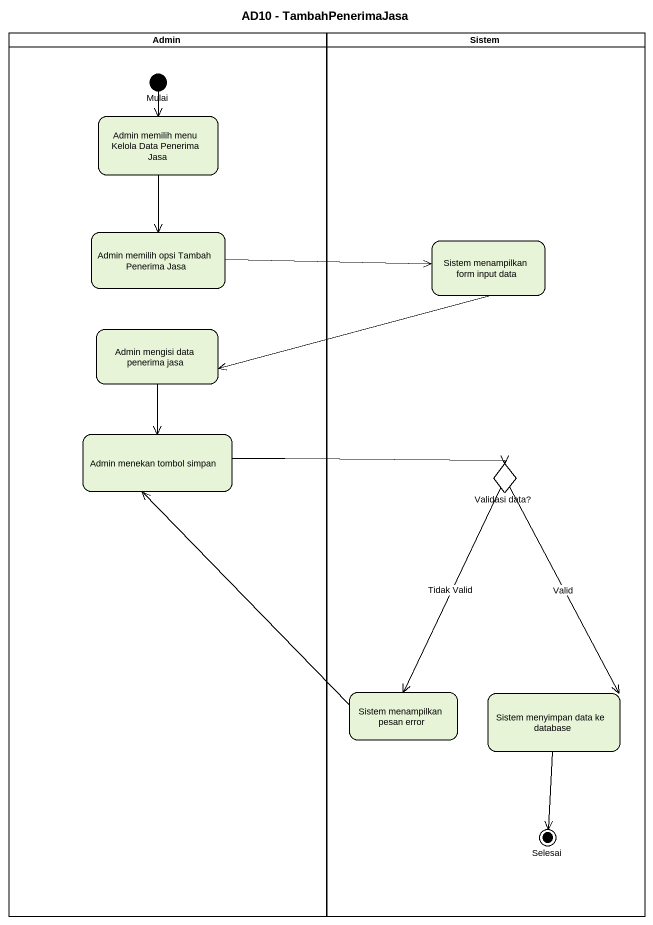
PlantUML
@startuml
title AD10 - TambahPenerimaJasa
hide empty description
state Admin <<partition>> {
  state Mulai <<start>>
  state "Admin memilih menu Kelola Data Penerima Jasa" as Admin_memilih_menu_Kelola
  state "Admin memilih opsi Tambah Penerima Jasa" as Admin_memilih_opsi_Tambah
  state "Admin mengisi data penerima jasa" as Admin_mengisi_data_penerima
  state "Admin menekan tombol simpan" as Admin_menekan_tombol_simpan
}
state Sistem <<partition>> {
  state "Sistem menampilkan form input data" as Sistem_menampilkan_form
  state "Validasi data?" as Validasi_data <<choice>>
  state "Sistem menampilkan pesan error" as Sistem_menampilkan_pesan
  state "Sistem menyimpan data ke database" as Sistem_menyimpan_data_ke
  state Selesai <<end>>
}
Mulai --> Admin_memilih_menu_Kelola
Admin_memilih_menu_Kelola --> Admin_memilih_opsi_Tambah
Admin_memilih_opsi_Tambah -right-> Sistem_menampilkan_form
Sistem_menampilkan_form -left-> Admin_mengisi_data_penerima
Admin_mengisi_data_penerima --> Admin_menekan_tombol_simpan
Admin_menekan_tombol_simpan -right-> Validasi_data
Validasi_data --> Sistem_menampilkan_pesan : Tidak Valid
Validasi_data --> Sistem_menyimpan_data_ke : Valid
Sistem_menampilkan_pesan -up-> Admin_menekan_tombol_simpan
Sistem_menyimpan_data_ke --> Selesai
@enduml
